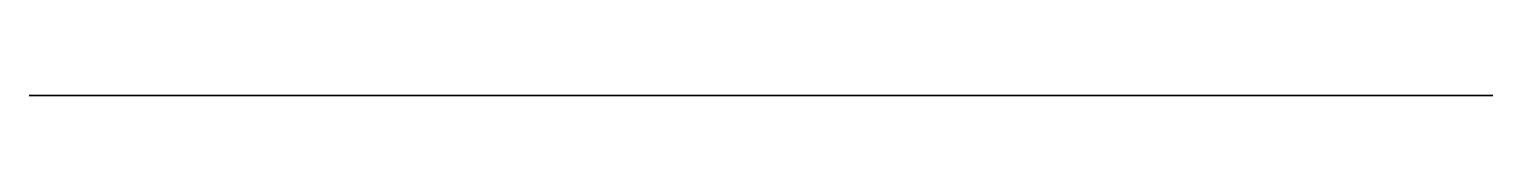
# Model space of a CAD drawing. Header units: millimetres. Extents: x 82.4 to 101.5, y 0 to 0.
import ezdxf

# ---------------------------------------------------------------- set-up
doc = ezdxf.new("R2010")
doc.units = ezdxf.units.MM
doc.layers.get('0').update_dxf_attribs({"color": 173, "true_color": 0x5858e1})

msp = doc.modelspace()

# ---------------------------------------------------------------- linework, layer by layer
at = {"color": 173, "true_color": 0x5858e1}
msp.add_polyline3d([(87.38, 0, -120.306), (87.226, 0, -120.704), (87.095, 0, -121.112), (87.039, 0, -121.335), (86.995, 0, -121.562), (86.963, 0, -121.79), (86.945, 0, -122.02), (86.94, 0, -122.25), (86.948, 0, -122.48), (86.968, 0, -122.71), (87.002, 0, -122.938), (87.073, 0, -123.29), (87.162, 0, -123.636), (87.269, 0, -123.976), (87.391, 0, -124.308), (87.53, 0, -124.635), (87.685, 0, -124.955), (87.854, 0, -125.268), (88.037, 0, -125.575), (88.235, 0, -125.876), (88.446, 0, -126.169), (88.67, 0, -126.456), (88.906, 0, -126.737), (89.412, 0, -127.277), (89.962, 0, -127.791), (90.407, 0, -128.164), (90.872, 0, -128.521), (91.356, 0, -128.863), (91.857, 0, -129.189), (92.903, 0, -129.794), (93.995, 0, -130.336), (94.603, 0, -130.628), (95.151, 0, -130.921), (95.63, 0, -131.215), (95.842, 0, -131.362), (96.034, 0, -131.509), (96.283, 0, -131.723), (96.521, 0, -131.951), (96.747, 0, -132.192), (96.96, 0, -132.444), (97.16, 0, -132.707), (97.345, 0, -132.98), (97.516, 0, -133.262), (97.671, 0, -133.553), (97.81, 0, -133.85), (97.933, 0, -134.154), (98.041, 0, -134.463), (98.131, 0, -134.777), (98.205, 0, -135.096), (98.263, 0, -135.418), (98.303, 0, -135.743), (98.326, 0, -136.071), (98.332, 0, -136.437), (98.316, 0, -136.802), (98.28, 0, -137.165), (98.223, 0, -137.526), (98.148, 0, -137.883), (98.054, 0, -138.237), (97.941, 0, -138.585), (97.812, 0, -138.928), (97.665, 0, -139.263), (97.502, 0, -139.59), (97.322, 0, -139.908), (97.126, 0, -140.216), (96.914, 0, -140.513), (96.687, 0, -140.799), (96.446, 0, -141.073), (96.189, 0, -141.335), (96.056, 0, -141.46), (95.918, 0, -141.579), (95.633, 0, -141.803), (95.335, 0, -142.01), (95.028, 0, -142.202), (94.389, 0, -142.555), (93.735, 0, -142.884), (93.735, 0, -143.877), (94.322, 0, -144.06), (94.899, 0, -144.264), (95.18, 0, -144.381), (95.455, 0, -144.511), (95.722, 0, -144.657), (95.852, 0, -144.737), (95.98, 0, -144.822), (96.228, 0, -145.004), (96.465, 0, -145.198), (96.692, 0, -145.403), (96.908, 0, -145.62), (97.113, 0, -145.848), (97.305, 0, -146.087), (97.485, 0, -146.335), (97.653, 0, -146.593), (97.832, 0, -146.906), (97.991, 0, -147.229), (98.13, 0, -147.56), (98.248, 0, -147.9), (98.316, 0, -148.141), (98.367, 0, -148.387), (98.405, 0, -148.635), (98.431, 0, -148.886), (98.459, 0, -149.394), (98.469, 0, -149.906), (101.507, 0, -149.911), (101.507, 0, -221.842), (82.448, 0, -221.842), (82.448, 0, -116.1), (83.173, 0, -116.1), (84.128, 0, -116.117), (84.593, 0, -116.147), (84.819, 0, -116.171), (85.042, 0, -116.202), (85.259, 0, -116.242), (85.47, 0, -116.291), (85.675, 0, -116.351), (85.873, 0, -116.422), (85.969, 0, -116.463), (86.063, 0, -116.507), (86.155, 0, -116.554), (86.245, 0, -116.605), (86.333, 0, -116.659), (86.418, 0, -116.718), (86.501, 0, -116.78), (86.581, 0, -116.847), (86.671, 0, -116.928), (86.757, 0, -117.012), (86.839, 0, -117.099), (86.917, 0, -117.19), (86.991, 0, -117.283), (87.061, 0, -117.378), (87.127, 0, -117.476), (87.189, 0, -117.576), (87.246, 0, -117.679), (87.3, 0, -117.783), (87.349, 0, -117.89), (87.395, 0, -117.998), (87.436, 0, -118.107), (87.473, 0, -118.218), (87.505, 0, -118.331), (87.533, 0, -118.444), (87.557, 0, -118.559), (87.577, 0, -118.674), (87.592, 0, -118.791), (87.603, 0, -118.908), (87.609, 0, -119.025), (87.611, 0, -119.143), (87.609, 0, -119.26), (87.602, 0, -119.378), (87.59, 0, -119.496), (87.574, 0, -119.613), (87.553, 0, -119.731), (87.528, 0, -119.847), (87.498, 0, -119.963), (87.464, 0, -120.078), (87.424, 0, -120.192)], close=True, dxfattribs=at)

doc.saveas('drawing.dxf')
